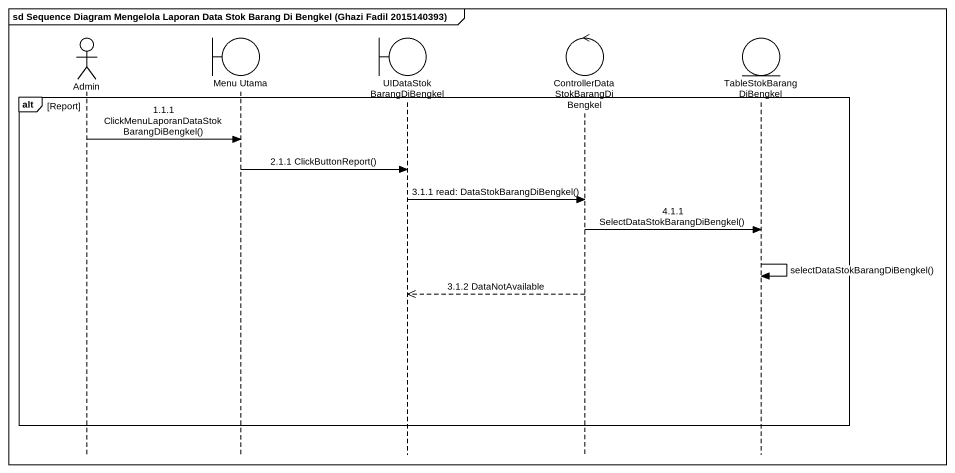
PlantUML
@startuml
mainframe sd Sequence Diagram Mengelola Laporan Data Stok Barang Di Bengkel (Ghazi Fadil 2015140393)
hide footbox
actor Admin
boundary "Menu Utama" as Menu_Utama
boundary UIDataStokBarangDiBengkel
control "ControllerDataStokBarangDiBengkel" as ControllerDataStokBarangDiBe
entity TableStokBarangDiBengkel

alt Report
  Admin -> Menu_Utama : 1.1.1 ClickMenuLaporanDataStokBarangDiBengkel()
  Menu_Utama -> UIDataStokBarangDiBengkel : 2.1.1 ClickButtonReport()
  UIDataStokBarangDiBengkel -> ControllerDataStokBarangDiBe : 3.1.1 read: DataStokBarangDiBengkel()
  ControllerDataStokBarangDiBe -> TableStokBarangDiBengkel : 4.1.1 SelectDataStokBarangDiBengkel()
  TableStokBarangDiBengkel -> TableStokBarangDiBengkel : selectDataStokBarangDiBengkel()
  ControllerDataStokBarangDiBe -->> UIDataStokBarangDiBengkel : 3.1.2 DataNotAvailable
end
@enduml
